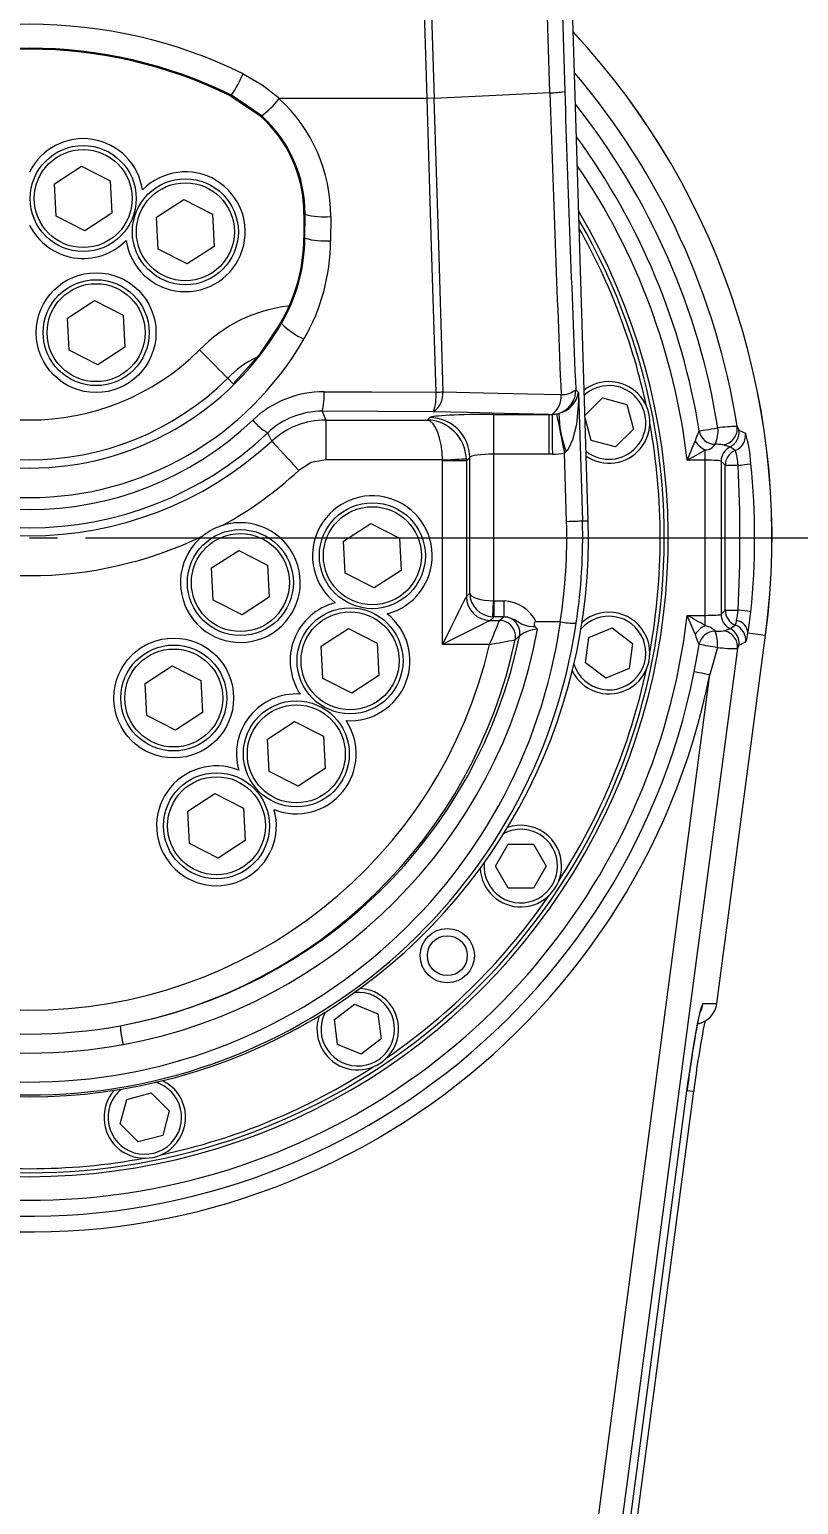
# Model space of a CAD drawing. Header units: millimetres. Extents: x 26 to 585, y 36 to 406.
# Drawn here: x 115.11 to 124.74, y 291.64 to 310.11 of the extents above; entities that cross this region are included whole.
import ezdxf

# ---------------------------------------------------------------- set-up
doc = ezdxf.new("R2010")
doc.units = ezdxf.units.MM
doc.styles.add('SLDTEXTSTYLE0', font='TXT', dxfattribs={"width": 0.605})
doc.dimstyles.new('SLDDIMSTYLE0', dxfattribs={"dimtxt": 3.5, "dimasz": 3.5, "dimexe": 0, "dimexo": 0.0625, "dimgap": 0.875, "dimtad": 1, "dimtoh": 1, "dimlfac": 10, "dimrnd": 1e-09, "dimzin": 12, "dimdsep": 46, "dimtxsty": 'SLDTEXTSTYLE0', "dimsah": 1, "dimcen": 0.09, "dimadec": 0, "dimazin": 0, "dimtfac": 1, "dimtdec": 3, "dimtofl": 0, "dimtmove": 0, "dimatfit": 3, "dimfxl": 1, "dimfrac": 2, "dimtolj": 1, "dimtzin": 12, "dimarcsym": 0})

# ---------------------------------------------------------------- blocks, each defined once
blk = doc.blocks.new('*D6')
at = {"color": 7, "linetype": 'Continuous', "lineweight": 0, "transparency": 16777216}
for p, q in [((129.597, 392.296), (46.208, 392.296)), ((47.708, 392.296), (47.708, 258.446)), ((109.367, 258.446), (46.208, 258.446))]:
    blk.add_line(p, q, dxfattribs=at)
for points in [[(47.708, 392.296), (47.17, 388.796), (48.247, 388.796)], [(47.708, 258.446), (48.247, 261.946), (47.17, 261.946)]]:
    blk.add_solid(points, dxfattribs=at)
at = {"color": 7, "linetype": 'Continuous', "lineweight": 0, "transparency": 16777216, "insert": (43.196, 318.019), "char_height": 3.5, "attachment_point": 1, "rotation": 90, "style": 'SLDTEXTSTYLE0'}
blk.add_mtext('1338.5', dxfattribs=at)
blk = doc.blocks.new('*D10')
at = {"color": 7, "linetype": 'Continuous', "lineweight": 0, "transparency": 16777216}
for p, q in [((113.004, 326.846), (175.06, 326.846)), ((173.56, 258.446), (173.56, 326.846)), ((114.108, 258.446), (175.06, 258.446))]:
    blk.add_line(p, q, dxfattribs=at)
for points in [[(173.56, 326.846), (173.022, 323.346), (174.099, 323.346)], [(173.56, 258.446), (174.099, 261.946), (173.022, 261.946)]]:
    blk.add_solid(points, dxfattribs=at)
at = {"color": 7, "linetype": 'Continuous', "lineweight": 0, "transparency": 16777216, "insert": (169.048, 288.639), "char_height": 3.5, "attachment_point": 1, "rotation": 90, "style": 'SLDTEXTSTYLE0'}
blk.add_mtext('684', dxfattribs=at)
blk = doc.blocks.new('SW_CENTERMARKSYMBOL_0')
at = {"color": 0, "linetype": 'Continuous', "lineweight": 0}
for p, q in [((0, 0), (0.35, 0)), ((0.7, 0), (13.462, 0))]:
    blk.add_line(p, q, dxfattribs=at)

msp = doc.modelspace()

# ---------------------------------------------------------------- linework, layer by layer
at = {"color": 7, "linetype": 'Continuous', "lineweight": 15}
for p, q in [((122.104962, 303.959824), (120.954936, 341.637538)), ((117.631052, 309.275559), (117.636805, 309.287331)), ((117.631052, 309.275559), (117.994584, 309.031699)), ((118.01705, 309.029178), (117.636805, 309.287331)), ((120.08956, 309.246264), (118.242433, 309.246264)), ((120.173625, 309.24894), (120.089067, 309.245519)), ((115.42084, 308.176894), (115.759842, 308.396921)), ((115.759842, 308.396921), (116.119889, 308.213351)), ((115.441887, 307.773299), (115.42084, 308.176894)), ((116.119889, 308.213351), (116.140937, 307.809753)), ((116.70033, 307.761163), (117.039331, 307.981188)), ((117.039331, 307.981188), (117.399381, 307.797618)), ((115.801936, 307.589729), (115.441887, 307.773299)), ((116.140937, 307.809753), (115.801936, 307.589729)), ((116.721378, 307.357565), (116.70033, 307.761163)), ((117.399381, 307.797618), (117.420428, 307.394023)), ((118.545755, 307.796265), (118.544121, 307.497931)), ((118.545755, 307.796265), (118.558905, 307.796265)), ((118.557287, 307.497931), (118.558905, 307.796265)), ((118.881116, 307.76716), (118.879488, 307.465197)), ((117.081427, 307.173995), (116.721378, 307.357565)), ((117.420428, 307.394023), (117.081427, 307.173995)), ((118.544121, 307.497931), (118.557287, 307.497931)), ((115.582518, 306.497688), (115.921519, 306.717713)), ((115.921519, 306.717713), (116.281567, 306.534142)), ((115.603564, 306.09409), (115.582518, 306.497688)), ((116.281567, 306.534142), (116.302615, 306.130547)), ((118.25291, 306.436057), (118.264356, 306.429467)), ((115.963613, 305.91052), (115.603564, 306.09409)), ((116.302615, 306.130547), (115.963613, 305.91052)), ((117.659248, 305.673865), (117.590235, 305.743457)), ((121.949528, 305.599017), (121.984535, 305.565063)), ((121.984535, 305.565063), (122.033597, 303.957645)), ((122.06474, 305.277551), (122.283846, 305.496655)), ((122.283846, 305.496655), (122.590568, 305.414469)), ((120.168855, 305.323587), (118.775102, 305.330203)), ((120.92076, 305.291099), (121.614071, 305.291099)), ((120.92076, 305.291099), (120.92076, 304.791785)), ((121.614071, 305.291099), (121.652577, 305.290661)), ((121.614071, 305.291099), (121.614071, 304.791785)), ((122.590568, 305.414469), (122.672754, 305.107746)), ((118.8183, 305.22025), (120.090739, 305.22025)), ((118.8183, 305.22025), (118.8183, 304.720936)), ((120.090739, 305.22025), (120.121857, 305.251367)), ((122.141495, 304.965396), (122.065627, 305.248539)), ((122.672754, 305.107746), (122.448217, 304.88321)), ((122.448217, 304.88321), (122.141495, 304.965396)), ((120.621171, 304.752053), (120.580121, 304.711003)), ((120.621171, 303.050957), (120.621171, 304.752053)), ((121.614071, 304.791785), (120.92076, 304.791785)), ((120.92076, 304.791785), (120.92076, 302.956183)), ((121.656742, 304.791964), (121.614071, 304.791785)), ((121.833965, 303.951553), (121.807832, 304.807685)), ((123.57012, 304.717729), (123.57012, 304.845626)), ((120.280286, 304.720936), (118.8183, 304.720936)), ((120.580121, 304.711003), (120.280532, 304.711003)), ((120.280532, 302.410729), (120.280532, 304.711003)), ((120.580121, 304.711003), (120.580121, 303.009907)), ((123.57012, 304.717729), (123.345775, 304.717729)), ((123.57012, 302.7748), (123.57012, 304.717729)), ((123.769998, 304.70425), (123.769998, 302.788279)), ((123.821121, 304.653127), (123.769998, 304.70425)), ((123.821121, 302.839402), (123.821121, 304.653127)), ((123.821121, 304.653127), (123.982319, 304.653127)), ((119.042278, 303.70479), (119.38128, 303.924818)), ((119.38128, 303.924818), (119.741329, 303.741244)), ((122.033597, 303.957645), (122.104962, 303.959824)), ((119.063326, 303.301195), (119.042278, 303.70479)), ((119.741329, 303.741244), (119.762375, 303.337649)), ((117.38917, 303.368474), (117.728172, 303.588499)), ((117.728172, 303.588499), (118.088219, 303.404928)), ((117.410217, 302.964876), (117.38917, 303.368474)), ((118.088219, 303.404928), (118.109267, 303.001333)), ((119.423374, 303.117622), (119.063326, 303.301195)), ((119.762375, 303.337649), (119.423374, 303.117622)), ((117.770266, 302.781306), (117.410217, 302.964876)), ((118.109267, 303.001333), (117.770266, 302.781306)), ((120.580121, 303.009907), (120.621171, 303.050957)), ((120.925727, 302.756334), (120.925727, 302.95606)), ((120.925727, 302.95606), (121.05271, 302.95606)), ((121.05271, 302.756334), (121.05271, 302.95606)), ((120.925727, 302.756334), (120.879711, 302.710316)), ((120.879711, 302.710316), (120.995107, 302.710316)), ((121.05271, 302.756334), (120.925727, 302.756334)), ((120.995107, 302.710316), (121.049527, 302.754704)), ((121.049527, 302.754704), (121.05271, 302.756334)), ((123.345775, 302.7748), (123.57012, 302.7748)), ((123.57012, 302.646903), (123.57012, 302.7748)), ((123.769998, 302.788279), (123.821121, 302.839402)), ((123.821121, 302.839402), (123.982319, 302.839402)), ((118.762567, 302.388854), (119.101568, 302.608878)), ((119.101568, 302.608878), (119.461618, 302.425308)), ((121.754534, 302.695418), (121.453443, 302.695418)), ((121.758493, 302.695123), (121.754534, 302.695418)), ((122.114108, 302.495904), (122.407479, 302.617423)), ((122.407479, 302.617423), (122.659403, 302.424113)), ((123.716626, 297.915978), (124.326549, 302.526877)), ((123.71731, 297.915924), (124.327228, 302.526788)), ((124.105761, 302.556083), (124.326549, 302.526877)), ((118.783615, 301.985256), (118.762567, 302.388854)), ((119.461618, 302.425308), (119.482664, 302.02171)), ((120.870792, 302.410729), (120.280532, 302.410729)), ((123.974375, 302.358104), (121.802571, 285.939667)), ((122.07266, 302.181078), (122.114108, 302.495904)), ((122.659403, 302.424113), (122.617955, 302.109287)), ((123.723082, 302.372495), (123.629137, 302.032737)), ((122.324584, 301.987771), (122.07266, 302.181078)), ((116.554824, 301.923344), (116.893826, 302.143369)), ((116.893826, 302.143369), (117.253874, 301.959799)), ((119.143663, 301.801685), (118.783615, 301.985256)), ((119.482664, 302.02171), (119.143663, 301.801685)), ((121.50557, 285.978953), (123.629137, 302.032737)), ((122.617955, 302.109287), (122.324584, 301.987771)), ((116.575871, 301.519746), (116.554824, 301.923344)), ((117.253874, 301.959799), (117.274922, 301.556204)), ((116.93592, 301.336176), (116.575871, 301.519746)), ((117.274922, 301.556204), (116.93592, 301.336176)), ((118.089899, 301.223759), (118.4289, 301.443783)), ((118.4289, 301.443783), (118.78895, 301.260213)), ((118.110947, 300.820161), (118.089899, 301.223759)), ((118.78895, 301.260213), (118.809996, 300.856615)), ((118.809996, 300.856615), (118.470995, 300.63659)), ((118.470995, 300.63659), (118.110947, 300.820161)), ((117.090119, 300.323553), (117.42912, 300.543577)), ((117.42912, 300.543577), (117.78917, 300.360007)), ((117.111167, 299.919955), (117.090119, 300.323553)), ((117.78917, 300.360007), (117.810216, 299.956409)), ((117.810216, 299.956409), (117.471215, 299.736384)), ((117.471215, 299.736384), (117.111167, 299.919955)), ((120.943553, 299.635045), (121.102324, 299.910046)), ((121.102324, 299.910046), (121.419866, 299.910046)), ((121.419866, 299.910046), (121.578638, 299.635045)), ((121.102324, 299.360044), (120.943553, 299.635045)), ((121.578638, 299.635045), (121.419866, 299.360044)), ((121.419866, 299.360044), (121.102324, 299.360044)), ((118.926069, 297.714908), (119.177992, 297.908215)), ((119.177992, 297.908215), (119.471363, 297.786696)), ((123.54537, 297.915978), (123.716626, 297.915978)), ((118.967516, 297.400082), (118.926069, 297.714908)), ((119.471363, 297.786696), (119.512811, 297.47187)), ((119.260887, 297.278563), (118.967516, 297.400082)), ((119.512811, 297.47187), (119.260887, 297.278563)), ((116.327352, 296.712989), (116.634075, 296.795175)), ((116.634075, 296.795175), (116.858611, 296.570639)), ((122.230575, 288.415978), (123.341715, 296.815977)), ((122.230984, 288.415925), (123.342122, 296.815924)), ((122.315566, 288.415925), (123.426705, 296.815924)), ((116.245166, 296.406267), (116.327352, 296.712989)), ((116.858611, 296.570639), (116.776426, 296.263916)), ((116.469703, 296.18173), (116.245166, 296.406267)), ((116.776426, 296.263916), (116.469703, 296.18173))]:
    msp.add_line(p, q, dxfattribs=at)
at = {"color": 8, "linetype": 'Continuous', "lineweight": 15}
for p, q in [((123.716626, 297.915978), (123.71731, 297.915924)), ((123.341715, 296.815977), (123.342122, 296.815924))]:
    msp.add_line(p, q, dxfattribs=at)
at = {"color": 7, "linetype": 'Continuous', "lineweight": 15, "flags": 128}
for points in [[(121.626408, 309.31708), (121.349984, 318.322031), (121.256226, 321.322463), (121.159774, 324.321959), (121.061316, 327.319846), (120.763631, 336.316804), (120.582184, 341.805843)], [(120.76783, 341.823421), (120.94914, 336.335436), (121.24672, 327.336321), (121.345212, 324.335138), (121.441681, 321.332339), (121.535465, 318.328611), (121.811397, 309.334109)], [(120.090077, 309.246264), (119.959193, 313.452784), (119.889062, 315.704022), (119.817224, 317.955206), (119.684345, 322.165404), (119.556806, 326.373402)], [(119.644287, 326.376925), (119.770958, 322.168533), (119.90294, 317.957942), (119.974392, 315.706656), (120.044141, 313.455502), (120.174345, 309.248225)], [(117.784388, 309.556506), (118.022061, 309.419076), (118.242433, 309.246264)], [(120.19938, 305.567468), (120.144508, 307.39368), (120.089045, 309.246264)], [(120.173647, 309.248195), (120.229043, 307.408268), (120.284464, 305.574045)], [(121.626445, 309.31708), (121.036952, 309.289131), (120.173953, 309.248207)], [(118.25291, 306.436057), (117.984233, 306.038592), (117.659248, 305.673865)], [(117.590235, 305.743457), (117.580445, 305.75333), (117.558377, 305.775581), (117.524826, 305.809415), (117.480994, 305.853612), (117.428459, 305.906589), (117.369106, 305.966438), (117.305067, 306.031013), (117.238642, 306.097994)], [(118.797221, 305.574305), (119.395209, 305.571658), (120.19938, 305.567468)], [(120.284464, 305.574045), (120.794551, 305.561835), (121.345764, 305.548612), (121.765752, 305.538521)], [(121.984535, 305.565063), (121.984562, 305.563299), (121.983958, 305.457989), (121.956953, 305.164731), (121.90964, 304.97124), (121.863892, 304.870249), (121.840247, 304.836968), (121.830119, 304.825903)], [(118.775102, 305.330203), (118.798719, 305.27025), (118.8183, 305.22025)], [(121.614071, 305.291099), (121.055295, 305.30367), (120.595474, 305.314005), (120.168855, 305.323587)], [(121.652577, 305.290661), (121.652705, 305.275256), (121.652975, 305.24293), (121.653377, 305.194817), (121.653897, 305.132599), (121.654516, 305.058456), (121.655213, 304.974983), (121.655964, 304.885105), (121.656742, 304.791964)], [(121.709236, 305.296556), (121.716366, 305.298076), (121.738989, 305.304039)], [(121.709236, 305.296556), (121.712282, 305.281455), (121.718673, 305.249766), (121.728184, 305.202601), (121.740485, 305.141611), (121.755145, 305.068929), (121.771648, 304.987101), (121.789418, 304.89899), (121.807832, 304.807685)], [(123.495078, 305.084495), (123.504343, 305.085973), (123.521368, 305.088691), (123.545443, 305.092532), (123.575568, 305.097339), (123.610489, 305.102909), (123.648753, 305.109016), (123.68877, 305.115403), (123.728878, 305.121801)], [(123.971088, 305.138991), (123.977599, 305.123643), (123.991942, 305.093194)], [(118.14144, 304.955871), (118.105909, 305.03178), (118.092648, 305.059899)], [(118.14144, 304.955871), (118.150864, 304.945646), (118.172106, 304.922605), (118.204401, 304.88757), (118.246591, 304.841802), (118.297159, 304.786948), (118.35429, 304.724971), (118.415932, 304.658104), (118.479871, 304.588745)], [(123.991942, 305.093194), (124.037329, 305.072717), (124.075171, 305.054922)], [(120.280286, 304.720936), (120.336723, 304.723738), (120.39114, 304.726441), (120.441588, 304.728947), (120.486263, 304.731167), (120.523564, 304.733018), (120.552155, 304.73444), (120.571014, 304.735375), (120.579466, 304.735796)], [(121.830119, 304.825903), (121.813189, 304.811327), (121.807832, 304.807685)], [(123.882175, 304.883752), (123.850037, 304.894958), (123.792688, 304.911441)], [(123.949268, 304.839603), (123.918771, 304.859863), (123.882175, 304.883752)], [(118.8183, 304.720936), (118.636636, 304.68672), (118.479871, 304.588745)], [(121.833965, 303.951553), (121.871679, 303.952704), (121.908041, 303.953812), (121.941742, 303.954841), (121.971571, 303.955753), (121.996457, 303.956512), (122.015508, 303.957094), (122.028037, 303.957475), (122.033597, 303.957645)], [(120.280532, 302.410729), (120.337133, 302.52393), (120.391699, 302.633063), (120.442274, 302.734212), (120.487038, 302.823741), (120.524386, 302.898438), (120.552976, 302.955613), (120.571778, 302.993221), (120.580121, 303.009907)], [(120.910854, 302.756731), (120.911134, 302.762363), (120.911759, 302.774937), (120.912705, 302.793998), (120.91394, 302.818865), (120.91542, 302.848647), (120.91709, 302.882282), (120.918892, 302.918557), (120.92076, 302.956183)], [(120.879711, 302.710316), (120.863026, 302.701975), (120.825418, 302.683172), (120.768241, 302.654583), (120.693544, 302.617235), (120.604015, 302.572469), (120.502866, 302.521894), (120.393733, 302.467329), (120.280532, 302.410729)], [(121.442183, 302.628822), (121.416786, 302.62996), (121.361169, 302.636416), (121.270868, 302.665297), (121.183408, 302.717743), (121.100528, 302.751375), (121.05271, 302.756334)], [(121.245355, 302.515713), (121.219639, 302.493999), (121.190573, 302.469561)], [(121.453443, 302.695418), (121.444654, 302.694283), (121.437843, 302.691064), (121.432518, 302.685747), (121.428382, 302.677141), (121.426643, 302.663178), (121.429197, 302.648772), (121.437407, 302.633805), (121.442183, 302.628822)], [(121.442183, 302.628822), (121.47023, 302.602825), (121.470895, 302.602188)], [(123.57012, 302.646903), (123.635172, 302.624787), (123.661892, 302.609626), (123.681746, 302.594141), (123.691333, 302.583803), (123.693787, 302.576129)], [(123.434601, 302.071855), (123.47127, 302.266065), (123.495107, 302.407996)], [(123.993968, 302.402354), (123.980559, 302.373205), (123.974375, 302.358104)], [(123.434601, 302.071855), (123.442172, 302.070332), (123.455831, 302.067588), (123.475131, 302.063704), (123.499447, 302.058817), (123.527984, 302.053077), (123.559814, 302.046675), (123.593902, 302.039821), (123.629137, 302.032737)], [(123.342122, 296.815924), (123.355066, 296.912075), (123.380634, 297.092707), (123.406705, 297.265194), (123.432411, 297.423864), (123.456862, 297.563491), (123.479086, 297.679053), (123.497836, 297.765387), (123.50919, 297.810174), (123.513643, 297.824944), (123.513236, 297.823946)]]:
    msp.add_lwpolyline(points, dxfattribs=at)
at = {"color": 8, "linetype": 'Continuous', "lineweight": 15, "flags": 128}
msp.add_lwpolyline([(123.343804, 296.826888), (123.345029, 296.826727), (123.381856, 296.821857), (123.408321, 296.818356), (123.423342, 296.816368), (123.426705, 296.815924)], dxfattribs=at)
at = {"color": 7, "linetype": 'Continuous', "lineweight": 15}
for centre, radius in [((115.780888, 307.993324), 0.6635), ((115.780888, 307.993324), 0.6135), ((117.060379, 307.577592), 0.6635), ((117.060379, 307.577592), 0.6135), ((115.942566, 306.314117), 0.75), ((115.942566, 306.314117), 0.6635), ((115.942566, 306.314117), 0.6135), ((119.402327, 303.52122), 0.6635), ((119.402327, 303.52122), 0.6135), ((117.749219, 303.184903), 0.6635), ((117.749219, 303.184903), 0.6135), ((119.122616, 302.205282), 0.6635), ((119.122616, 302.205282), 0.6135), ((116.914873, 301.739773), 0.75), ((116.914873, 301.739773), 0.6635), ((116.914873, 301.739773), 0.6135), ((118.449948, 301.040187), 0.6635), ((118.449948, 301.040187), 0.6135), ((117.450168, 300.139981), 0.6635), ((117.450168, 300.139981), 0.6135), ((120.34081, 298.513674), 0.34), ((120.34081, 298.513674), 0.25)]:
    msp.add_circle(centre, radius, dxfattribs=at)
for centre, radius, start, end in [((115.10822, 304.080101), 6.095317, 63.9565169, 116.0434831), ((115.10822, 303.746264), 9.299314, 352.4647533, 42.9196693), ((115.10822, 304.148542), 5.727207, 63.8001173, 116.1998827), ((115.10822, 304.148552), 5.714095, 63.7997225, 116.2002775), ((116.120755, 310.293594), 1.819608, 326.426185, 336.1038058), ((117.325202, 309.94483), 1.147638, 307.073917, 322.3069326), ((118.241327, 309.234682), 0.011634, 84.5425187, 133.4485913), ((116.901048, 307.778263), 1.980099, 359.6787019, 47.7138547), ((121.619283, 310.407429), 1.090372, 270.3706128, 280.146207), ((567.442418, 323.874242), 446.053684, 181.87020552, 182.35589469), ((557.426239, 323.577694), 435.847678, 181.87277037, 182.36411644), ((116.907514, 307.806052), 1.638271, 359.6576933, 48.4290349), ((116.907394, 307.805966), 1.65154, 359.66344, 47.7867643), ((115.780888, 307.993324), 0.75, 8.2476433, 153.7523567), ((117.060379, 307.577592), 0.75, 188.2476433, 135.7523567), ((115.10822, 303.746264), 8, 149.2966975, 270), ((115.10822, 303.746264), 7.95, 149.954839, 30.045161), ((115.10822, 303.746264), 8, 270, 30.7033025), ((118.806685, 308.741251), 0.976931, 255.3075476, 274.3695374), ((115.780888, 307.993324), 0.75, 206.2476433, 315.7523567), ((115.10822, 303.746264), 7.9, 12.0402574, 29.3640579), ((116.410668, 307.512145), 2.1335, 329.709997, 359.6182906), ((116.410626, 307.512076), 2.146708, 329.7143783, 359.6224853), ((116.392022, 307.479083), 2.487504, 329.9235211, 359.6801499), ((118.805218, 308.336213), 0.874178, 253.5238619, 274.8736908), ((115.10822, 308.274781), 3.656005, 210.3137604, 329.6862396), ((118.961255, 307.12297), 0.983165, 224.8600048, 244.926052), ((115.10822, 308.21841), 3.968971, 210.0244703, 329.9755297), ((115.10822, 308.246264), 3.025518, 225.2389896, 314.7610104), ((115.10822, 308.246264), 3.524832, 225.2389896, 314.7610104), ((122.366031, 305.189933), 0.511, 45, 127.4879397), ((118.792384, 304.287954), 1.28636, 89.7845245, 133.6412006), ((117.921622, 305.530594), 0.87669, 346.7866856, 2.8578855), ((120.019352, 305.544507), 0.266753, 304.0873137, 6.3575631), ((119.553706, 305.524432), 0.647107, 341.9182296, 3.813297), ((120.130725, 307.009195), 1.44336, 272.7263809, 276.11446), ((121.495209, 305.512285), 0.271812, 305.377512, 5.5390499), ((121.649032, 305.59087), 0.300606, 287.4126747, 1.553049), ((121.665292, 305.619371), 0.323829, 283.1546239, 350.3455433), ((121.777515, 305.812173), 0.273905, 267.538488, 308.9027274), ((122.366031, 305.189933), 0.511, 236.0086166, 45), ((118.769407, 304.347911), 0.982308, 89.6678504, 133.546883), ((121.650078, 305.589878), 0.299229, 270.4785842, 281.4026089), ((123.048458, 305.305863), 1.30947, 180.0797716, 201.5017554), ((115.10822, 308.150121), 4.051186, 226.3488465, 313.6511535), ((118.437253, 305.658215), 0.69046, 219.5180007, 240.059902), ((118.818835, 304.220248), 1.000002, 90.0306438, 132.6402807), ((120.120253, 304.750449), 0.50092, 0.1834439, 89.8165561), ((115.10822, 303.746264), 7.9, 349.5402574, 10.4597426), ((123.377361, 305.076104), 0.354475, 333.2177214, 7.4069119), ((123.971801, 303.413964), 1.725027, 90.0236865, 98.0954407), ((123.77237, 305.111078), 0.200668, 275.8111375, 7.9957399), ((115.10822, 308.246264), 4.475168, 227.328873, 312.671127), ((115.10822, 308.214452), 4.342582, 226.5873912, 313.4126088), ((93.398172, 317.188431), 32.440366, 337.3923072, 337.8458312), ((124.014677, 304.802534), 0.591173, 151.5134994, 165.0374233), ((123.736807, 305.166125), 0.361254, 215.729467, 242.5215778), ((123.693466, 305.11749), 0.201113, 189.4427622, 270.0980419), ((123.565195, 304.997732), 0.152185, 271.8543934, 327.6847154), ((123.707928, 304.206255), 0.710262, 83.1462115, 91.1389693), ((123.793863, 305.063521), 0.200289, 296.1629135, 8.5198837), ((123.876926, 305.026372), 0.20029, 291.173092, 8.19488), ((122.650077, 304.607398), 1.49371, 2.5371674, 17.4339151), ((121.650078, 305.589878), 0.797943, 270.4785842, 281.4026089), ((112.634562, 323.767053), 21.854217, 299.3485413, 300.0255803), ((123.970167, 304.70396), 0.200169, 116.0773812, 179.917154), ((124.021295, 304.652836), 0.200175, 111.0893334, 179.916708), ((123.265283, 304.622207), 0.717702, 2.4691374, 17.632167), ((115.10822, 308.246264), 4.974482, 299.1873496, 312.671127), ((123.796221, 306.751079), 2.10619, 275.0691288, 279.4580917), ((106.459148, 303.746265), 17.546621, 357.0374614, 2.9625386), ((115.18232, 303.746265), 9.007855, 354.0915865, 5.9084135), ((119.402327, 303.52122), 0.75, 284.2476433, 231.7523567), ((115.10822, 303.746264), 7, 178.2517219, 1.7482781), ((117.749219, 303.184903), 0.75, 128.4436314, 106.6671194), ((117.749373, 303.184598), 0.750336, 106.6717066, 128.4383304), ((115.10822, 303.746264), 6.728876, 351.01536, 1.7482781), ((115.10822, 303.746264), 6.928602, 351.1289278, 1.7482781), ((115.10822, 308.246264), 4.974482, 244.0765987, 295.9234013), ((119.122616, 302.205282), 0.75, 104.2476433, 213.7523567), ((120.880676, 303.010871), 0.300556, 180.1837449, 269.8159702), ((121.028514, 302.480479), 0.476196, 26.8313771, 87.0875095), ((115.108182, 303.68975), 6.92015, 187.9713203, 351.5912948), ((115.108139, 303.649971), 6.718552, 187.7325237, 351.8293969), ((119.122616, 302.205282), 0.75, 266.2476433, 51.7523567), ((81.026198, 319.119889), 43.206339, 337.248856, 337.6789847), ((120.994268, 302.50991), 0.200408, 348.3850779, 89.7603327), ((121.048698, 302.554299), 0.200407, 348.899174, 89.7629299), ((122.366031, 302.302596), 0.511, 22.5, 131.5139836), ((93.442299, 290.322268), 32.392645, 22.1538347, 22.6080269), ((110.978297, 280.820209), 25.198384, 60.0193462, 60.6065321), ((123.970166, 302.788568), 0.200168, 180.0826408, 244.1604519), ((124.021289, 302.83969), 0.200169, 180.0822918, 249.0288294), ((123.757559, 302.732413), 0.207942, 337.4831739, 354.0446984), ((122.310165, 303.007196), 1.680551, 349.8430096, 354.2697741), ((123.934314, 302.541411), 0.172074, 4.8915581, 79.9374769), ((123.796221, 300.74145), 2.10619, 80.5419083, 84.9308712), ((120.670416, 303.167796), 3.489383, 349.9034889, 354.2633194), ((115.11369, 303.797393), 6.264186, 280.3905564, 348.1936641), ((115.104215, 303.764277), 6.471867, 280.467071, 349.6558564), ((121.496035, 302.199259), 0.403712, 93.5702317, 128.3845551), ((121.91361, 303.33373), 0.657175, 256.3473484, 273.5185161), ((123.736834, 302.326374), 0.361293, 117.4799147, 144.2690406), ((124.063228, 302.709381), 0.643113, 195.5143223, 207.945736), ((123.693472, 302.375046), 0.201083, 89.9101583, 170.5688764), ((123.714802, 303.193909), 0.618137, 268.051788, 277.4499929), ((123.32176, 302.418686), 0.403971, 353.4343505, 22.9381861), ((123.66452, 303.1542), 0.587863, 282.8190071, 291.8093397), ((123.775089, 302.381339), 0.200636, 353.3497422, 84.3190013), ((123.795367, 302.428278), 0.200286, 352.5630998, 64.0778384), ((123.877698, 302.465865), 0.200286, 352.5700032, 68.9461255), ((123.691846, 302.599298), 0.416165, 337.4889429, 354.0396305), ((124.318939, 302.466412), 0.060942, 82.1819674, 82.8263174), ((115.10822, 303.746264), 5.915311, 192.5434765, 346.9514799), ((115.10822, 303.746264), 6.214899, 280.525161, 348.1455643), ((118.659738, 315.327209), 13.104359, 279.7137907, 281.1354588), ((122.366031, 302.302596), 0.511, 205.9860164, 22.5), ((120.839314, 284.603496), 18.001485, 80.7817205, 81.5160755), ((123.96246, 304.351188), 1.99312, 263.1019936, 270.3425172), ((115.10822, 303.746264), 8.691503, 262.015958, 348.6296583), ((115.10822, 303.746264), 8.493071, 262.015958, 348.6296583), ((115.10822, 303.746264), 7.9, 327.0402574, 347.9597426), ((118.449948, 301.040187), 0.75, 86.2476433, 195.7523567), ((118.449948, 301.040187), 0.75, 248.2476433, 33.7523567), ((117.450168, 300.139981), 0.75, 68.2476433, 15.7523567), ((121.261095, 299.635045), 0.511, 0, 109.0139836), ((121.261095, 299.635045), 0.511, 183.4860164, 0), ((115.10822, 303.746264), 7.9, 304.5402574, 325.4597426), ((119.21944, 297.593389), 0.511, 337.5, 86.5139836), ((123.419901, 297.955264), 0.3, 280.9890922, 352.4735359), ((119.21944, 297.593389), 0.511, 160.9860164, 337.5), ((115.10822, 303.800538), 6.268268, 259.5654577, 280.4345423), ((118.16166, 297.811941), 1.926239, 185.242708, 192.3453114), ((135.126349, 295.396162), 11.785473, 168.7191732, 173.0809415), ((115.10822, 303.78153), 6.488108, 259.5953798, 280.4046202), ((115.10822, 303.746264), 7.9, 282.0402574, 302.9597426), ((116.551888, 296.488453), 0.511, 138.4860164, 315), ((116.551888, 296.488453), 0.511, 315, 64.0139836), ((115.10822, 303.746264), 7.9, 259.5402574, 280.4597426)]:
    msp.add_arc(centre, radius, start, end, dxfattribs=at)
at = {"color": 8, "linetype": 'Continuous', "lineweight": 15}
for centre, radius, start, end in [((115.10822, 303.746264), 9.298629, 352.4647533, 42.9148412), ((115.10822, 303.746264), 8.971629, 8.9305256, 40.4659627), ((115.10822, 303.746264), 8.72971, 9.0658535, 38.4402508), ((115.10822, 303.746264), 8.492952, 9.0658535, 36.2395089), ((115.10822, 303.746264), 8.29464, 145.8079669, 353.2740993), ((115.10822, 303.746264), 8.29464, 6.7259007, 34.1920331), ((118.554604, 304.830407), 1.827165, 96.3928608, 136.0727016), ((118.456716, 304.918077), 1.19668, 114.8901855, 136.3916498), ((122.366031, 305.189933), 0.461, 45, 132.0982697), ((122.366031, 305.189933), 0.461, 231.3982866, 45), ((122.366031, 302.302596), 0.461, 22.5, 139.8396041), ((122.366031, 302.302596), 0.461, 197.6603959, 22.5), ((121.261095, 299.635045), 0.461, 0, 117.3396041), ((121.261095, 299.635045), 0.461, 175.1603959, 0), ((119.21944, 297.593389), 0.461, 337.5, 94.8396041), ((123.41939, 297.95502), 0.29979, 280.8837116, 352.5170496), ((123.247709, 297.955222), 0.300237, 326.4443916, 352.4893062), ((119.21944, 297.593389), 0.461, 152.6603959, 337.5), ((116.551888, 296.488453), 0.461, 130.1603959, 315), ((116.551888, 296.488453), 0.461, 315, 72.3396041)]:
    msp.add_arc(centre, radius, start, end, dxfattribs=at)
at = {"color": 7, "linetype": 'Continuous', "lineweight": 15}
for centre, major_axis, ratio, start_param, end_param in [((120.920761, 305.249173), (0.8, 0), 0.052407779, 1.570796327, 3.089232776), ((120.090739, 304.720936), (-0.204306, 0.458436), 0.970061477, 4.334095499, 5.852531948), ((120.090739, 304.720936), (-0.0116, 0.499981), 0.378918155, 4.703598315, 6.222034764), ((120.080258, 304.710454), (0.353553, -0.353553), 0.999455939, 0.786767691, 0.836388513), ((120.920761, 304.749859), (0.3, 0), 0.139754078, 1.570796327, 3.089232776), ((120.080258, 304.710454), (0.141809, 0.141809), 0.997264689, 5.499156672, 5.548777493), ((123.57012, 304.703762), (0.2, 0), 0.069841539, 0.034906585, 1.570796327), ((120.920761, 303.050957), (0.274034, -0.124359), 0.974691127, 3.577337658, 5.095774108), ((120.920761, 303.050957), (0.299995, -0.005517), 0.315814512, 3.199760622, 4.718197071), ((120.926001, 303.056197), (-0.070905, -0.070905), 0.997264689, 0.734407814, 0.784028636), ((120.926001, 303.056197), (0.212132, -0.212132), 0.99909073, 5.446796794, 5.496417616), ((123.57012, 302.788767), (0.2, 0), 0.069841539, 4.71238898, 6.248278722), ((124.166914, 302.985317), (0.819206, 0.620575), 0.139854569, 4.254878053, 4.339943696), ((124.364915, 302.959126), (1.008868, 0.644796), 0.26181698, 4.1754868, 4.260552443), ((123.399865, 296.815977), (0.145903, 1.099974), 0.051952745, 0.006891042, 1.577687369)]:
    msp.add_ellipse(centre, major_axis=major_axis, ratio=ratio, start_param=start_param, end_param=end_param, dxfattribs=at)

# ---------------------------------------------------------------- block references
at = {"color": 7, "linetype": 'Continuous', "lineweight": 0}
msp.add_blockref('SW_CENTERMARKSYMBOL_0', (115.10822, 303.746264), dxfattribs=at)

# ---------------------------------------------------------------- dimensions: what is measured, and where the dimension line sits
for base, p1, p2, picture, middle in [((47.70822, 258.446264), (129.597399, 392.296264), (109.367191, 258.446264), '*D6', (47.70822, 325.371264)), ((173.560221, 326.846264), (114.10822, 258.446264), (113.004386, 326.846264), '*D10', (173.560221, 292.646264))]:
    dim = msp.add_linear_dim(base=base, p1=p1, p2=p2, angle=90, dimstyle='SLDDIMSTYLE0', dxfattribs=at)
    dim.commit()
    dim.dimension.update_dxf_attribs({"geometry": picture, "text_midpoint": middle, "dimtype": 160})

doc.saveas('drawing.dxf')
